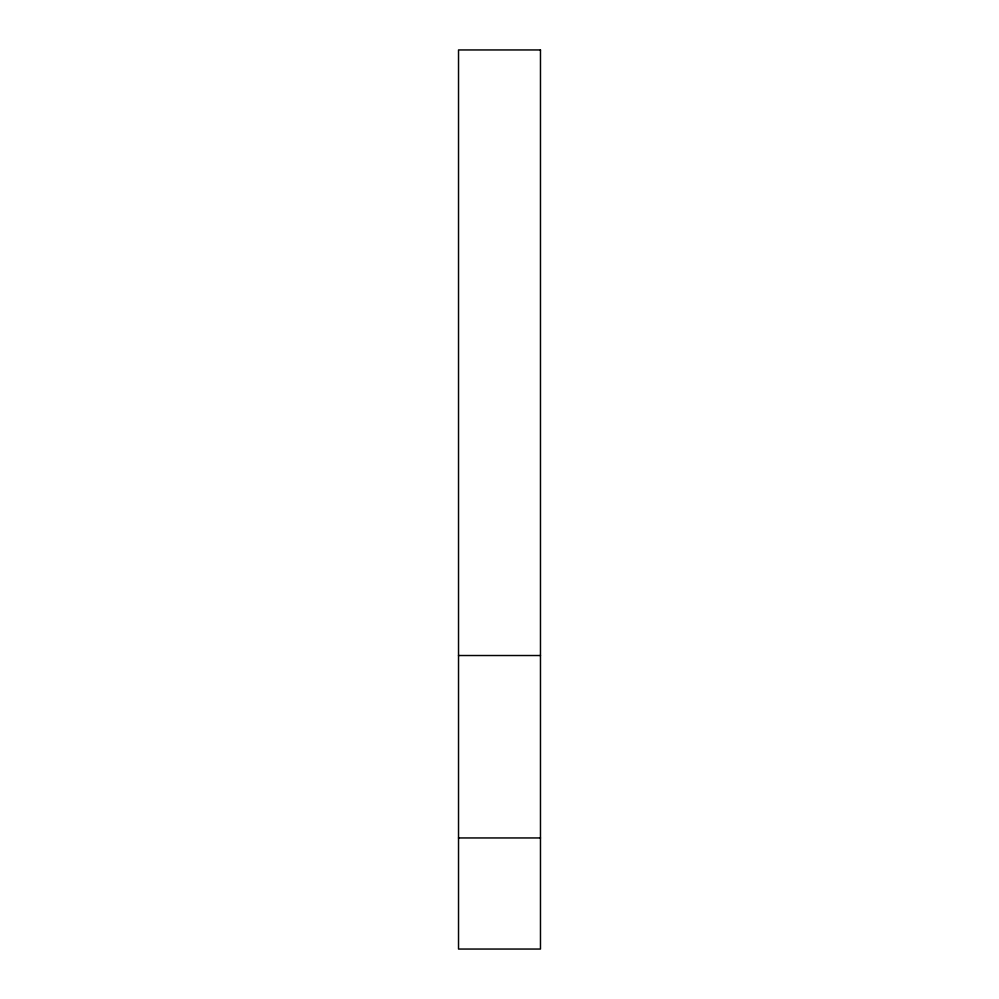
<?xml version="1.0" encoding="UTF-8"?>
<svg xmlns="http://www.w3.org/2000/svg" width="999" height="999" viewBox="0 0 999 999"><rect width="100%" height="100%" fill="white"/><g stroke="black" fill="none" stroke-linecap="round" stroke-linejoin="round"><path stroke-width="1.5" d="M458.529 655.519L540.471 655.519M458.529 837.949L540.471 837.949M540.471 49.95L458.529 49.95L458.529 949.05L540.471 949.05L540.471 49.95"/></g></svg>
